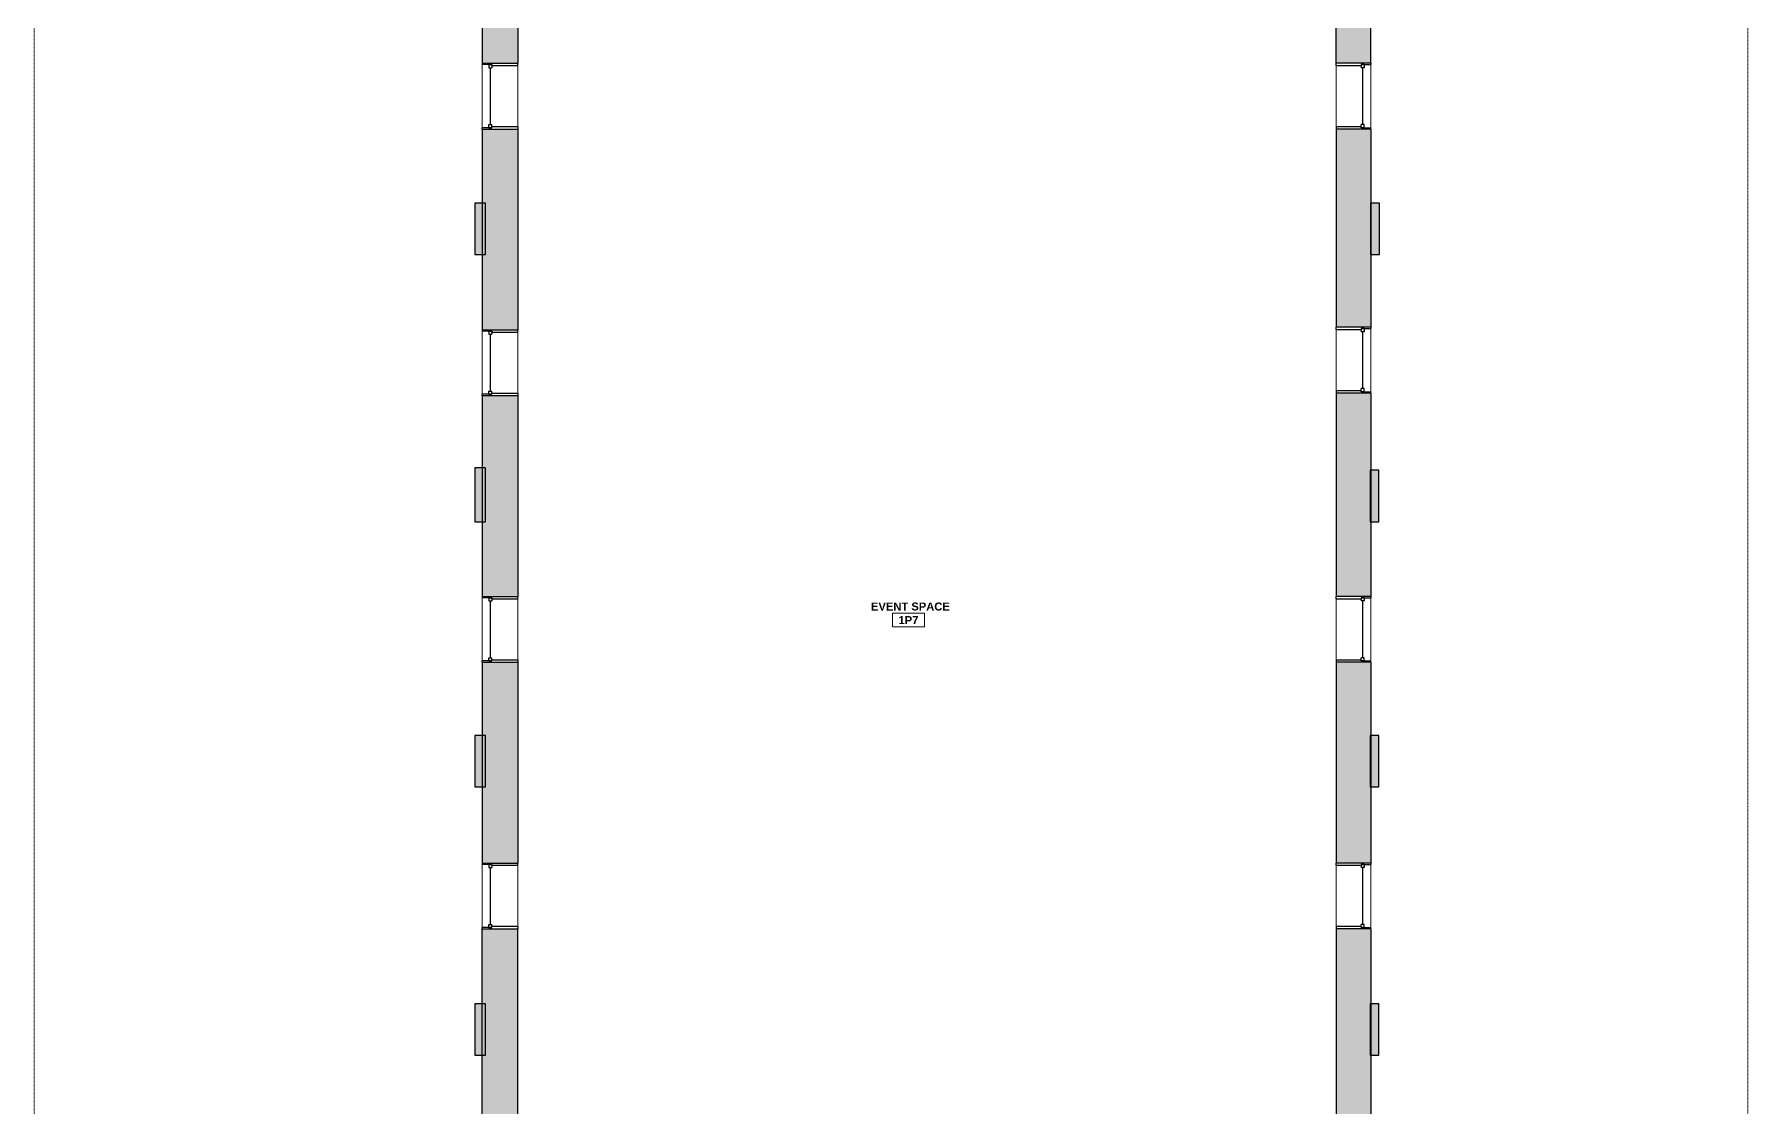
# Model space of a CAD drawing. Header units: inches. Extents: x -1287 to 1590, y -3558 to 989.
# Drawn here: x -1287 to -323, y -2078 to -1474 of the extents above; entities that cross this region are included whole.
import ezdxf

# ---------------------------------------------------------------- set-up
doc = ezdxf.new("R2010")
doc.units = ezdxf.units.IN
doc.header["$MEASUREMENT"] = 0
doc.linetypes.add('Dash_2_', pattern=[0.25, 0.125, -0.125])
for name, color, linetype, lineweight in [('A-AREA-IDEN', 2, 'Continuous', 9), ('A-DOOR-IDEN', 31, 'Continuous', 9), ('A-GLAZ', 151, 'Continuous', 18), ('A-WALL', 113, 'Continuous', 18), ('A-WALL-PATT', 111, 'Continuous', 18), ('I-WALL', 2, 'Continuous', 18)]:
    doc.layers.add(name, color=color, linetype=linetype, lineweight=lineweight)
doc.styles.add('Swis721 Lt BT_B', font='', dxfattribs={"height": 4.5})
doc.styles.get('Swis721 Lt BT_B').set_extended_font_data('Swis721 Lt BT', bold=True)

# ---------------------------------------------------------------- blocks, each defined once
blk = doc.blocks.new('Double Hung - large windows-5248873-1st Floor Construction')
at = {"layer": 'A-GLAZ', "color": 8, "lineweight": 30}
for p, q in [((-18.5, 10), (-17.75, 10)), ((-17.75, 4.5), (-17.75, 10)), ((17.75, 4.5), (17.75, 10)), ((18.5, 10), (17.75, 10)), ((-17.75, 6.25), (-17.75, 4.5)), ((-17.75, 6.25), (-16, 6.25)), ((-17.75, 4.5), (-16, 4.5)), ((-17.75, 4.5), (-17.25, 4.5)), ((-17.25, -10), (-17.25, 4.5)), ((-16, 6.25), (-16, 4.5)), ((-16, 5.375), (16, 5.375)), ((16, 6.25), (16, 4.5)), ((17.75, 6.25), (16, 6.25)), ((17.75, 4.5), (16, 4.5)), ((17.25, 4.5), (17.75, 4.5)), ((17.25, 4.5), (17.25, -10)), ((17.75, 6.25), (17.75, 4.5)), ((-17.25, -10), (-18.5, -10)), ((17.25, -10), (18.5, -10))]:
    blk.add_line(p, q, dxfattribs=at)
blk = doc.blocks.new('Double Hung - large windows-5534483-1st Floor Construction')
at = {"layer": 'A-GLAZ', "color": 8, "lineweight": 30}
for p, q in [((-18.5, 9.75), (-17.75, 9.75)), ((-17.75, 4.25), (-17.75, 9.75)), ((17.75, 4.25), (17.75, 9.75)), ((18.5, 9.75), (17.75, 9.75)), ((-17.75, 6), (-17.75, 4.25)), ((-17.75, 6), (-16, 6)), ((-17.75, 4.25), (-16, 4.25)), ((-17.75, 4.25), (-17.25, 4.25)), ((-17.25, -9.75), (-17.25, 4.25)), ((-16, 6), (-16, 4.25)), ((-16, 5.125), (16, 5.125)), ((16, 6), (16, 4.25)), ((17.75, 6), (16, 6)), ((17.75, 4.25), (16, 4.25)), ((17.25, 4.25), (17.75, 4.25)), ((17.25, 4.25), (17.25, -9.75)), ((17.75, 6), (17.75, 4.25)), ((-17.25, -9.75), (-18.5, -9.75)), ((17.25, -9.75), (18.5, -9.75))]:
    blk.add_line(p, q, dxfattribs=at)
blk = doc.blocks.new('Room Tag - Room Name and Number-3379422-1st Floor Construction')
at = {"layer": 'A-AREA-IDEN'}
for p, q in [((-0.188, -0.164), (-0.188, -0.002)), ((-0.188, -0.002), (0.187, -0.002)), ((0.187, -0.002), (-0.188, -0.002)), ((-0.188, -0.002), (-0.188, -0.164)), ((0.187, -0.164), (-0.188, -0.164)), ((-0.188, -0.164), (0.187, -0.164)), ((0.187, -0.002), (0.187, -0.164)), ((0.187, -0.164), (0.187, -0.002))]:
    blk.add_line(p, q, dxfattribs=at)

msp = doc.modelspace()

# ---------------------------------------------------------------- hatches: boundary and pattern name
at = {"layer": 'A-WALL-PATT'}
h = msp.add_hatch(color=250, dxfattribs=at)
h.paths.add_polyline_path([(-1015.06, -2200.27), (-1015.06, -2127.62), (-1035.06, -2127.62), (-1035.06, -2200.27)], flags=0)
h.paths.add_polyline_path([(-1015.06, -2090.62), (-1015.06, -1977.62), (-1035.06, -1977.62), (-1035.06, -2090.62)], flags=0)
h.paths.add_polyline_path([(-1015.06, -1940.62), (-1015.06, -1827.62), (-1035.06, -1827.62), (-1035.06, -1940.62)], flags=0)
h.paths.add_polyline_path([(-1015.06, -1790.62), (-1015.06, -1677.62), (-1035.06, -1677.62), (-1035.06, -1790.62)], flags=0)
h.paths.add_polyline_path([(-1035.06, -1640.62), (-1015.06, -1640.62), (-1015.06, -1527.62), (-1035.06, -1527.62)], flags=0)
h.paths.add_polyline_path([(-1015.06, -1490.62), (-1015.06, -1377.62), (-1035.06, -1377.62), (-1035.06, -1490.62)], flags=0)
h.paths.add_polyline_path([(-1035.06, -1340.62), (-1015.06, -1340.62), (-1015.06, -1295.94), (-1035.06, -1295.94)], flags=0)
h = msp.add_hatch(color=250, dxfattribs=at)
h.paths.add_polyline_path([(-554.8, -2200.27), (-535.3, -2200.27), (-535.3, -2127.62), (-554.8, -2127.62)], flags=0)
h.paths.add_polyline_path([(-554.8, -2090.62), (-535.3, -2090.62), (-535.3, -1977.62), (-554.8, -1977.62)], flags=0)
h.paths.add_polyline_path([(-535.3, -1940.62), (-535.3, -1827.62), (-554.8, -1827.62), (-554.8, -1940.62)], flags=0)
h.paths.add_polyline_path([(-554.8, -1790.62), (-535.3, -1790.62), (-535.3, -1676.15), (-554.8, -1676.15)], flags=0)
h.paths.add_polyline_path([(-554.8, -1639.15), (-535.3, -1639.15), (-535.3, -1527.62), (-554.8, -1527.62)], flags=0)
h.paths.add_polyline_path([(-535.3, -1490.62), (-535.3, -1377.62), (-554.8, -1377.62), (-554.8, -1490.62)], flags=0)
h.paths.add_polyline_path([(-535.3, -1340.62), (-535.3, -1295.94), (-554.8, -1295.94), (-554.8, -1340.62), (-554.68, -1340.62)], flags=0)
at = {"layer": 'A-WALL-PATT', "lineweight": 9}
for points in [[(-1039.18, -1598.28), (-1033.18, -1598.28), (-1033.18, -1569.28), (-1039.18, -1569.28)], [(-535.48, -1598.28), (-530.48, -1598.28), (-530.48, -1569.28), (-535.48, -1569.28)], [(-1039.18, -1748.53), (-1033.18, -1748.53), (-1033.18, -1718.15), (-1039.18, -1718.15)], [(-535.69, -1748.53), (-530.69, -1748.53), (-530.69, -1719.53), (-535.69, -1719.53)], [(-1039.18, -1897.71), (-1033.18, -1897.71), (-1033.18, -1868.78), (-1039.18, -1868.78)], [(-535.69, -1897.71), (-530.69, -1897.71), (-530.69, -1868.78), (-535.69, -1868.78)], [(-1039.18, -2048.71), (-1033.18, -2048.71), (-1033.18, -2019.78), (-1039.18, -2019.78)], [(-535.69, -2048.71), (-530.69, -2048.71), (-530.69, -2019.78), (-535.69, -2019.78)]]:
    msp.add_hatch(color=7, dxfattribs=at).paths.add_polyline_path(points, flags=0)

# ---------------------------------------------------------------- linework, layer by layer
at = {"layer": 'A-DOOR-IDEN', "linetype": 'Dash_2_'}
for p, q in [((-1286.92, -2562.68), (-1286.92, -1235.62)), ((-323.32, -1235.62), (-323.32, -2562.68))]:
    msp.add_line(p, q, dxfattribs=at)
at = {"layer": 'A-WALL', "color": 8, "lineweight": 30}
for p, q in [((-1035.06, -1377.62), (-1035.06, -1490.62)), ((-535.3, -1490.62), (-535.3, -1377.62)), ((-1015.06, -1398.19), (-1015.06, -1490.62)), ((-554.8, -1490.62), (-554.8, -1398.19)), ((-1035.06, -1490.62), (-1015.06, -1490.62)), ((-535.3, -1490.62), (-554.8, -1490.62)), ((-1035.06, -1527.62), (-1035.06, -1640.62)), ((-1035.06, -1527.62), (-1015.06, -1527.62)), ((-1015.06, -1527.62), (-1015.06, -1640.62)), ((-535.3, -1527.62), (-554.8, -1527.62)), ((-554.8, -1527.62), (-554.8, -1639.15)), ((-535.3, -1527.62), (-535.3, -1639.15)), ((-1039.18, -1569.28), (-1039.18, -1598.28)), ((-1033.18, -1569.28), (-1039.18, -1569.28)), ((-1033.18, -1598.28), (-1033.18, -1569.28)), ((-1039.18, -1598.28), (-1033.18, -1598.28)), ((-1035.06, -1640.62), (-1015.06, -1640.62)), ((-535.3, -1639.15), (-554.8, -1639.15)), ((-535.3, -1676.15), (-554.8, -1676.15)), ((-554.8, -1676.15), (-554.8, -1790.62)), ((-535.3, -1676.15), (-535.3, -1790.62)), ((-1035.06, -1677.62), (-1035.06, -1790.62)), ((-1035.06, -1677.62), (-1015.06, -1677.62)), ((-1015.06, -1677.62), (-1015.06, -1790.62)), ((-1039.18, -1718.15), (-1039.18, -1748.53)), ((-1033.18, -1718.15), (-1039.18, -1718.15)), ((-1033.18, -1748.53), (-1033.18, -1718.15)), ((-1039.18, -1748.53), (-1033.18, -1748.53)), ((-1035.06, -1790.62), (-1015.06, -1790.62)), ((-535.3, -1790.62), (-554.8, -1790.62)), ((-1035.06, -1827.62), (-1035.06, -1940.62)), ((-1035.06, -1827.62), (-1015.06, -1827.62)), ((-1015.06, -1827.62), (-1015.06, -1940.62)), ((-535.3, -1827.62), (-554.8, -1827.62)), ((-554.8, -1827.62), (-554.8, -1940.62)), ((-535.3, -1827.62), (-535.3, -1940.62)), ((-1039.18, -1868.78), (-1039.18, -1897.71)), ((-1033.18, -1868.78), (-1039.18, -1868.78)), ((-1033.18, -1897.71), (-1033.18, -1868.78)), ((-1039.18, -1897.71), (-1033.18, -1897.71)), ((-1035.06, -1940.62), (-1015.06, -1940.62)), ((-535.3, -1940.62), (-554.8, -1940.62)), ((-1035.06, -2090.62), (-1035.06, -1977.62)), ((-1035.06, -1977.62), (-1015.06, -1977.62)), ((-1015.06, -2090.62), (-1015.06, -1977.62)), ((-535.3, -1977.62), (-554.8, -1977.62)), ((-554.8, -1977.62), (-554.8, -2090.62)), ((-535.3, -1977.62), (-535.3, -2090.62)), ((-1039.18, -2019.78), (-1039.18, -2048.71)), ((-1033.18, -2019.78), (-1039.18, -2019.78)), ((-1033.18, -2048.71), (-1033.18, -2019.78)), ((-1039.18, -2048.71), (-1033.18, -2048.71))]:
    msp.add_line(p, q, dxfattribs=at)
at = {"layer": 'A-WALL', "lineweight": 9}
for p, q in [((-1035.06, -1527.62), (-1035.06, -1490.62)), ((-1015.06, -1490.62), (-1015.06, -1527.62)), ((-554.8, -1527.62), (-554.8, -1490.62)), ((-535.3, -1490.62), (-535.3, -1527.62)), ((-1035.06, -1677.62), (-1035.06, -1640.62)), ((-1015.06, -1640.62), (-1015.06, -1677.62)), ((-554.8, -1676.15), (-554.8, -1639.15)), ((-535.3, -1639.15), (-535.3, -1676.15)), ((-1035.06, -1827.62), (-1035.06, -1790.62)), ((-1015.06, -1790.62), (-1015.06, -1827.62)), ((-554.8, -1827.62), (-554.8, -1790.62)), ((-535.3, -1790.62), (-535.3, -1827.62)), ((-1035.06, -1977.62), (-1035.06, -1940.62)), ((-1015.06, -1940.62), (-1015.06, -1977.62)), ((-554.8, -1977.62), (-554.8, -1940.62)), ((-535.3, -1940.62), (-535.3, -1977.62))]:
    msp.add_line(p, q, dxfattribs=at)
at = {"layer": 'I-WALL', "color": 8, "lineweight": 30}
for p, q in [((-530.48, -1569.28), (-535.48, -1569.28)), ((-535.48, -1569.28), (-535.48, -1598.28)), ((-530.48, -1598.28), (-530.48, -1569.28)), ((-535.48, -1598.28), (-530.48, -1598.28)), ((-530.69, -1719.53), (-535.69, -1719.53)), ((-535.69, -1719.53), (-535.69, -1748.53)), ((-530.69, -1748.53), (-530.69, -1719.53)), ((-535.69, -1748.53), (-530.69, -1748.53)), ((-530.69, -1868.78), (-535.69, -1868.78)), ((-535.69, -1868.78), (-535.69, -1897.71)), ((-530.69, -1897.71), (-530.69, -1868.78)), ((-535.69, -1897.71), (-530.69, -1897.71)), ((-530.69, -2019.78), (-535.69, -2019.78)), ((-535.69, -2019.78), (-535.69, -2048.71)), ((-530.69, -2048.71), (-530.69, -2019.78)), ((-535.69, -2048.71), (-530.69, -2048.71))]:
    msp.add_line(p, q, dxfattribs=at)

# ---------------------------------------------------------------- block references
at = {"layer": 'A-AREA-IDEN', "xscale": 47.99999999999997, "yscale": 47.99999999999997, "zscale": 47.99999999999997}
msp.add_blockref('Room Tag - Room Name and Number-3379422-1st Floor Construction', (-795.21, -1799.87), dxfattribs=at)
at = {"layer": 'A-GLAZ'}
for name, p, rotation in [('Double Hung - large windows-5248873-1st Floor Construction', (-1025.06, -1509.12), 89.99999999999991), ('Double Hung - large windows-5534483-1st Floor Construction', (-545.05, -1509.12), 269.9999999999999), ('Double Hung - large windows-5248873-1st Floor Construction', (-1025.06, -1659.12), 89.99999999999991), ('Double Hung - large windows-5534483-1st Floor Construction', (-545.05, -1657.65), 269.9999999999999), ('Double Hung - large windows-5248873-1st Floor Construction', (-1025.06, -1809.12), 89.99999999999991), ('Double Hung - large windows-5534483-1st Floor Construction', (-545.05, -1809.12), 269.9999999999999), ('Double Hung - large windows-5248873-1st Floor Construction', (-1025.06, -1959.12), 89.99999999999991), ('Double Hung - large windows-5534483-1st Floor Construction', (-545.05, -1959.12), 269.9999999999999)]:
    msp.add_blockref(name, p, dxfattribs=dict(at, rotation=rotation))

# ---------------------------------------------------------------- texts
at = {"layer": 'A-AREA-IDEN', "char_height": 4.5, "attachment_point": 1, "style": 'Swis721 Lt BT_B'}
for s, insert, width in [('EVENT SPACE', (-816.39, -1794.01), 51.207), ('1P7', (-800.91, -1801.67), 13.332)]:
    msp.add_mtext(s, dxfattribs=dict(at, insert=insert, width=width))

doc.saveas('drawing.dxf')
